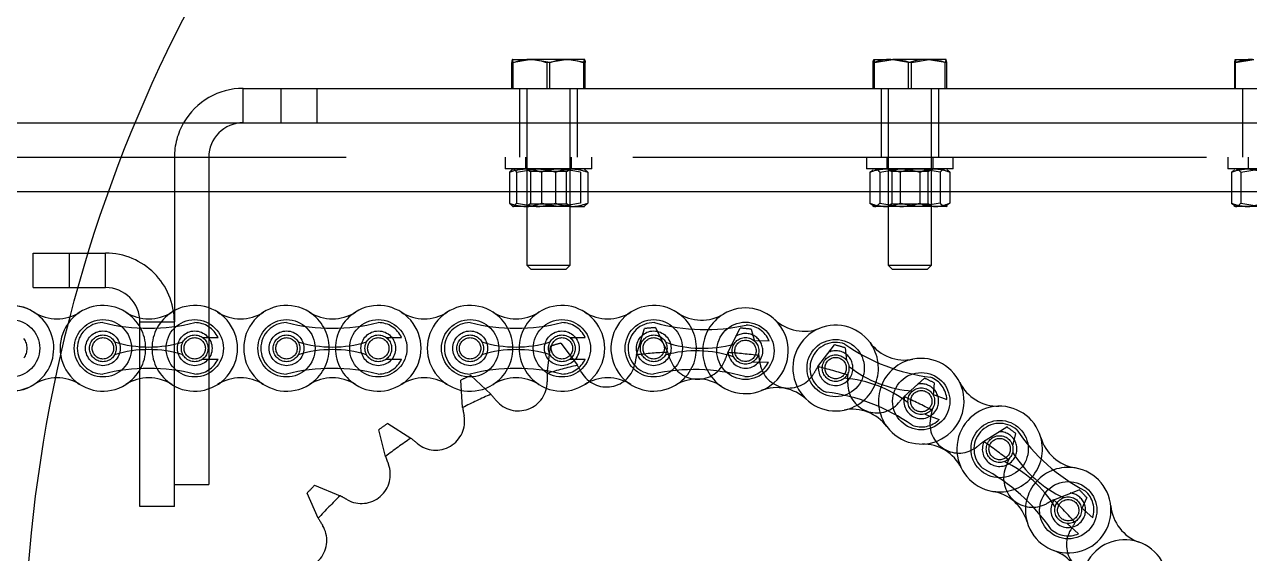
# Model space of a CAD drawing. Header units: metres. Extents: x 0 to 21025, y 0 to 14850.
# Drawn here: x 6289.8 to 6459.3, y 13227.2 to 13300.3 of the extents above; entities that cross this region are included whole.
import ezdxf

# ---------------------------------------------------------------- set-up
doc = ezdxf.new("R2010")
doc.units = ezdxf.units.M
doc.header["$LTSCALE"] = 25
doc.linetypes.add('HIDDEN2', pattern=[4.7625, 3.175, -1.5875])
doc.linetypes.add('PHANTOM', pattern=[63.5, 31.75, -6.35, 6.35, -6.35, 6.35, -6.35])
for name, color, linetype in [('SL4', 4, 'Continuous'), ('SRE', 2, 'PHANTOM'), ('ST1', 7, 'HIDDEN2')]:
    doc.layers.add(name, color=color, linetype=linetype)

msp = doc.modelspace()

# ---------------------------------------------------------------- linework, layer by layer
at = {"layer": 'SL4'}
for p, q in [((6357.185, 13294.997), (6359.636, 13295.444)), ((6357.277, 13295.444), (6357.274, 13295.442)), ((6357.279, 13295.444), (6359.636, 13295.444)), ((6364.633, 13295.444), (6359.636, 13295.444)), ((6362.087, 13294.997), (6364.633, 13295.444)), ((6367.274, 13295.444), (6364.633, 13295.444)), ((6367.277, 13295.444), (6367.274, 13295.444)), ((6367.279, 13295.442), (6367.277, 13295.444)), ((6407.28, 13295.444), (6409.932, 13295.444)), ((6407.382, 13294.997), (6409.932, 13295.444)), ((6414.929, 13295.444), (6409.932, 13295.444)), ((6412.481, 13294.997), (6414.929, 13295.444)), ((6417.274, 13295.444), (6414.929, 13295.444)), ((6417.28, 13295.442), (6417.277, 13295.444)), ((6457.277, 13295.444), (6457.276, 13295.443)), ((6457.278, 13295.444), (6459.868, 13295.444)), ((6457.338, 13294.997), (6459.868, 13295.444)), ((6357.185, 13291.444), (6357.185, 13294.997)), ((6362.087, 13291.444), (6362.087, 13294.997)), ((6367.179, 13291.444), (6367.179, 13294.997)), ((6367.369, 13291.444), (6367.369, 13294.997)), ((6407.177, 13291.444), (6407.177, 13294.997)), ((6407.382, 13291.444), (6407.382, 13294.997)), ((6412.481, 13291.444), (6412.481, 13294.997)), ((6417.376, 13291.444), (6417.376, 13294.997)), ((6457.217, 13291.444), (6457.217, 13294.997)), ((6457.338, 13291.444), (6457.338, 13294.997)), ((6320.039, 13286.681), (6320.039, 13291.444)), ((6320.039, 13291.444), (6325.277, 13291.444)), ((6325.277, 13286.681), (6325.277, 13291.444)), ((6325.277, 13291.444), (6330.277, 13291.444)), ((6330.277, 13286.681), (6330.277, 13291.444)), ((6330.277, 13291.444), (6485.517, 13291.444)), ((5540.514, 13286.681), (6485.517, 13286.681)), ((6330.277, 13286.681), (6485.517, 13286.681)), ((6490.514, 13277.156), (5540.514, 13277.156))]:
    msp.add_line(p, q, dxfattribs=at)
msp.add_arc((6320.039, 13281.919), 9.525, 90, 150, dxfattribs=at)
for points, knots in [([(6357.279, 13295.444), (6357.272, 13295.439), (6357.24, 13295.418), (6357.209, 13295.18), (6357.185, 13294.997)], [0, 0, 0, 0, 0.23184927, 1, 1, 1, 1]), ([(6359.636, 13295.444), (6359.694, 13295.443), (6360.522, 13295.437), (6361.333, 13295.209), (6362.087, 13294.997)], [0, 0, 0, 0, 0.0702006, 1, 1, 1, 1]), ([(6364.633, 13295.444), (6364.694, 13295.443), (6365.553, 13295.437), (6366.396, 13295.209), (6367.179, 13294.997)], [0, 0, 0, 0, 0.0702006, 1, 1, 1, 1]), ([(6367.179, 13294.997), (6367.203, 13295.18), (6367.234, 13295.418), (6367.267, 13295.439), (6367.274, 13295.444)], [0, 0, 0, 0, 0.7681507, 1, 1, 1, 1]), ([(6367.274, 13295.444), (6367.299, 13295.387), (6367.331, 13295.316), (6367.362, 13295.053), (6367.369, 13294.997)], [0, 0, 0, 0, 0.78899924, 1, 1, 1, 1]), ([(6407.177, 13294.997), (6407.184, 13295.053), (6407.218, 13295.316), (6407.252, 13295.387), (6407.28, 13295.444)], [0, 0, 0, 0, 0.2110008, 1, 1, 1, 1]), ([(6407.28, 13295.444), (6407.288, 13295.439), (6407.322, 13295.418), (6407.356, 13295.18), (6407.382, 13294.997)], [0, 0, 0, 0, 0.2318493, 1, 1, 1, 1]), ([(6409.932, 13295.444), (6409.992, 13295.443), (6410.853, 13295.437), (6411.697, 13295.209), (6412.481, 13294.997)], [0, 0, 0, 0, 0.0702006, 1, 1, 1, 1]), ([(6414.929, 13295.444), (6414.987, 13295.443), (6415.813, 13295.437), (6416.623, 13295.209), (6417.376, 13294.997)], [0, 0, 0, 0, 0.0702006, 1, 1, 1, 1]), ([(6417.376, 13294.997), (6417.35, 13295.18), (6417.316, 13295.418), (6417.282, 13295.439), (6417.274, 13295.444)], [0, 0, 0, 0, 0.7681507, 1, 1, 1, 1]), ([(6457.217, 13294.997), (6457.221, 13295.053), (6457.241, 13295.316), (6457.262, 13295.387), (6457.278, 13295.444)], [0, 0, 0, 0, 0.21100076, 1, 1, 1, 1]), ([(6457.278, 13295.444), (6457.283, 13295.439), (6457.303, 13295.418), (6457.323, 13295.18), (6457.338, 13294.997)], [0, 0, 0, 0, 0.2318493, 1, 1, 1, 1])]:
    msp.add_open_spline(points, degree=3, knots=knots, dxfattribs=at)
at = {"layer": 'SRE'}
msp.add_circle((6490.514, 13209.502), 200.805, dxfattribs=at)
at = {"layer": 'ST1'}
for p, q in [((6362.466, 13294.997), (6359.92, 13295.444)), ((6367.369, 13294.997), (6364.917, 13295.444)), ((6412.072, 13294.997), (6409.625, 13295.444)), ((6417.171, 13294.997), (6414.622, 13295.444)), ((6357.374, 13291.444), (6357.374, 13294.997)), ((6362.466, 13291.444), (6362.466, 13294.997)), ((6412.072, 13291.444), (6412.072, 13294.997)), ((6417.171, 13291.444), (6417.171, 13294.997)), ((6320.039, 13286.681), (6320.039, 13291.444)), ((6325.277, 13286.681), (6325.277, 13291.444)), ((6358.277, 13291.444), (6358.277, 13286.681)), ((6359.277, 13291.444), (6359.277, 13266.998)), ((6365.277, 13266.998), (6365.277, 13291.444)), ((6366.277, 13286.681), (6366.277, 13291.444)), ((6408.277, 13291.444), (6408.277, 13286.681)), ((6409.277, 13291.444), (6409.277, 13266.998)), ((6415.277, 13266.998), (6415.277, 13291.444)), ((6416.277, 13286.681), (6416.277, 13291.444)), ((6458.277, 13291.444), (6458.277, 13286.681)), ((6358.277, 13286.681), (6358.277, 13281.919)), ((6366.277, 13281.919), (6366.277, 13286.681)), ((6408.277, 13286.681), (6408.277, 13281.919)), ((6416.277, 13281.919), (6416.277, 13286.681)), ((6458.277, 13286.681), (6458.277, 13281.919)), ((5540.514, 13281.919), (6540.514, 13281.919)), ((6310.514, 13281.919), (6310.514, 13259.159)), ((6315.277, 13281.919), (6315.277, 13236.681)), ((6356.277, 13281.919), (6356.277, 13280.319)), ((6359.077, 13281.919), (6359.077, 13280.319)), ((6365.477, 13280.319), (6365.477, 13281.919)), ((6368.277, 13280.319), (6368.277, 13281.919)), ((6406.277, 13281.919), (6406.277, 13280.319)), ((6409.077, 13281.919), (6409.077, 13280.319)), ((6415.477, 13280.319), (6415.477, 13281.919)), ((6418.277, 13280.319), (6418.277, 13281.919)), ((6456.277, 13281.919), (6456.277, 13280.319)), ((6459.077, 13281.919), (6459.077, 13280.319)), ((6364.055, 13280.319), (6356.277, 13280.319)), ((6356.86, 13279.872), (6357.349, 13280.319)), ((6356.86, 13279.872), (6356.86, 13275.565)), ((6357.839, 13279.872), (6360.547, 13280.319)), ((6357.839, 13279.872), (6357.839, 13275.565)), ((6359.277, 13280.319), (6359.277, 13280.293)), ((6359.277, 13280.319), (6359.777, 13279.969)), ((6365.277, 13280.293), (6359.277, 13280.293)), ((6359.277, 13280.293), (6359.777, 13279.943)), ((6360.678, 13279.969), (6359.777, 13279.969)), ((6359.777, 13279.969), (6359.777, 13279.943)), ((6363.876, 13279.943), (6359.777, 13279.943)), ((6359.777, 13279.943), (6359.777, 13275.469)), ((6364.777, 13279.969), (6360.678, 13279.969)), ((6361.298, 13279.872), (6361.298, 13275.565)), ((6363.256, 13279.872), (6363.256, 13275.565)), ((6364.777, 13279.943), (6363.876, 13279.943)), ((6366.715, 13279.872), (6364.006, 13280.319)), ((6368.277, 13280.319), (6364.055, 13280.319)), ((6364.777, 13279.969), (6365.277, 13280.319)), ((6364.777, 13279.943), (6365.277, 13280.293)), ((6364.777, 13279.943), (6364.777, 13279.969)), ((6364.777, 13275.469), (6364.777, 13279.943)), ((6365.277, 13280.293), (6365.277, 13280.319)), ((6366.715, 13279.872), (6366.715, 13275.565)), ((6367.694, 13279.872), (6367.204, 13280.319)), ((6367.694, 13279.872), (6367.694, 13275.565)), ((6414.442, 13280.319), (6406.277, 13280.319)), ((6406.736, 13279.872), (6407.131, 13280.131)), ((6406.736, 13279.872), (6406.736, 13275.565)), ((6407.277, 13280.319), (6407.086, 13280.209)), ((6408.101, 13279.872), (6410.871, 13280.319)), ((6408.101, 13279.872), (6408.101, 13275.565)), ((6409.277, 13280.319), (6409.277, 13280.293)), ((6409.277, 13280.319), (6409.777, 13279.969)), ((6415.277, 13280.293), (6409.277, 13280.293)), ((6409.277, 13280.293), (6409.777, 13279.943)), ((6410.55, 13279.969), (6409.777, 13279.969)), ((6409.777, 13279.969), (6409.777, 13279.943)), ((6414.003, 13279.943), (6409.777, 13279.943)), ((6409.777, 13279.943), (6409.777, 13275.469)), ((6414.777, 13279.969), (6410.55, 13279.969)), ((6410.911, 13279.872), (6410.911, 13275.565)), ((6413.642, 13279.872), (6413.642, 13275.565)), ((6416.452, 13279.872), (6413.682, 13280.319)), ((6414.777, 13279.943), (6414.003, 13279.943)), ((6418.277, 13280.319), (6414.442, 13280.319)), ((6414.777, 13279.969), (6415.277, 13280.319)), ((6414.777, 13279.943), (6415.277, 13280.293)), ((6414.777, 13279.943), (6414.777, 13279.969)), ((6414.777, 13275.469), (6414.777, 13279.943)), ((6415.277, 13280.293), (6415.277, 13280.319)), ((6416.452, 13279.872), (6416.452, 13275.565)), ((6417.467, 13280.209), (6417.277, 13280.319)), ((6417.817, 13279.872), (6417.422, 13280.131)), ((6417.817, 13279.872), (6417.817, 13275.565)), ((6464.361, 13280.319), (6456.277, 13280.319)), ((6456.76, 13279.872), (6457.149, 13280.143)), ((6456.76, 13279.872), (6456.76, 13275.565)), ((6457.277, 13280.319), (6457.104, 13280.219)), ((6458.044, 13279.872), (6460.802, 13280.319)), ((6458.044, 13279.872), (6458.044, 13275.565)), ((6540.514, 13277.156), (5540.514, 13277.156)), ((6356.86, 13275.565), (6357.349, 13275.119)), ((6360.547, 13275.119), (6357.349, 13275.119)), ((6357.839, 13275.565), (6360.547, 13275.119)), ((6359.777, 13275.494), (6359.277, 13275.144)), ((6359.777, 13275.469), (6359.277, 13275.119)), ((6360.359, 13275.144), (6359.277, 13275.144)), ((6359.777, 13275.494), (6364.777, 13275.494)), ((6359.777, 13275.469), (6364.777, 13275.469)), ((6360.358, 13275.144), (6365.277, 13275.144)), ((6365.475, 13275.119), (6360.547, 13275.119)), ((6366.715, 13275.565), (6364.006, 13275.119)), ((6365.277, 13275.144), (6364.777, 13275.494)), ((6365.277, 13275.119), (6364.777, 13275.469)), ((6365.475, 13275.119), (6367.273, 13275.119)), ((6367.694, 13275.565), (6367.204, 13275.119)), ((6406.736, 13275.565), (6407.418, 13275.119)), ((6407.086, 13275.229), (6407.277, 13275.119)), ((6407.418, 13275.119), (6407.277, 13275.119)), ((6410.871, 13275.119), (6407.418, 13275.119)), ((6408.101, 13275.565), (6410.871, 13275.119)), ((6409.777, 13275.494), (6409.277, 13275.144)), ((6409.777, 13275.469), (6409.277, 13275.119)), ((6409.277, 13275.144), (6410.205, 13275.144)), ((6409.777, 13275.494), (6414.777, 13275.494)), ((6409.777, 13275.469), (6414.777, 13275.469)), ((6410.205, 13275.144), (6415.277, 13275.144)), ((6415.73, 13275.119), (6410.871, 13275.119)), ((6416.452, 13275.565), (6413.682, 13275.119)), ((6415.277, 13275.144), (6414.777, 13275.494)), ((6415.277, 13275.119), (6414.777, 13275.469)), ((6417.277, 13275.119), (6415.73, 13275.119)), ((6417.817, 13275.565), (6417.135, 13275.119)), ((6417.277, 13275.119), (6417.467, 13275.229)), ((6456.76, 13275.565), (6457.402, 13275.119)), ((6457.104, 13275.218), (6457.277, 13275.119)), ((6457.402, 13275.119), (6457.277, 13275.119)), ((6460.802, 13275.119), (6457.402, 13275.119)), ((6458.044, 13275.565), (6460.802, 13275.119)), ((6183.269, 13268.684), (6290.989, 13268.684)), ((6290.989, 13263.921), (6290.989, 13268.684)), ((6290.989, 13268.684), (6295.989, 13268.684)), ((6295.989, 13263.921), (6295.989, 13268.684)), ((6295.989, 13268.684), (6300.989, 13268.684)), ((6300.989, 13263.921), (6300.989, 13268.684)), ((6359.277, 13266.998), (6365.277, 13266.998)), ((6359.277, 13266.998), (6359.831, 13266.444)), ((6359.831, 13266.444), (6364.722, 13266.444)), ((6364.722, 13266.444), (6365.277, 13266.998)), ((6409.277, 13266.998), (6415.277, 13266.998)), ((6409.277, 13266.998), (6409.831, 13266.444)), ((6409.831, 13266.444), (6414.722, 13266.444)), ((6414.722, 13266.444), (6415.277, 13266.998)), ((6183.269, 13263.921), (6290.989, 13263.921)), ((6290.989, 13263.921), (6295.989, 13263.921)), ((6295.989, 13263.921), (6300.989, 13263.921)), ((6305.752, 13259.159), (6310.514, 13259.159)), ((6305.752, 13233.684), (6305.752, 13259.159)), ((6310.514, 13233.684), (6310.514, 13259.159)), ((6374.453, 13254.618), (6375.562, 13258.253)), ((6377.057, 13258.379), (6378.758, 13254.981)), ((6387.07, 13254.934), (6388.811, 13258.312)), ((6390.304, 13258.17), (6390.793, 13256.499)), ((6314.436, 13256.997), (6316.56, 13256.997)), ((6339.836, 13256.997), (6341.96, 13256.997)), ((6363.985, 13256.221), (6366.266, 13253.181)), ((6365.236, 13256.997), (6367.36, 13256.997)), ((6390.671, 13256.619), (6392.794, 13256.56)), ((6362.095, 13252.055), (6362.537, 13255.83)), ((6391.293, 13254.788), (6391.371, 13254.522)), ((6399.541, 13252.991), (6401.857, 13256.005)), ((6403.3, 13255.598), (6403.487, 13253.827)), ((6314.436, 13254.045), (6316.56, 13254.045)), ((6339.836, 13254.045), (6341.96, 13254.045)), ((6365.236, 13254.045), (6367.36, 13254.045)), ((6390.591, 13253.668), (6392.714, 13253.61)), ((6350.393, 13247.326), (6350.154, 13251.119)), ((6351.509, 13251.762), (6354.296, 13249.179)), ((6403.672, 13252.079), (6403.699, 13251.818)), ((6411.465, 13248.853), (6414.281, 13251.405)), ((6415.629, 13250.746), (6415.499, 13248.996)), ((6415.411, 13249.194), (6417.392, 13248.429)), ((6414.348, 13246.44), (6416.329, 13245.675)), ((6415.367, 13247.229), (6415.347, 13246.956)), ((6339.724, 13240.584), (6338.811, 13244.273)), ((6340.029, 13245.148), (6343.233, 13243.104)), ((6422.458, 13242.652), (6425.685, 13244.66)), ((6426.893, 13243.772), (6426.448, 13242.055)), ((6426.005, 13240.347), (6425.939, 13240.093)), ((6310.514, 13236.681), (6315.277, 13236.681)), ((6329.915, 13236.591), (6333.433, 13235.151)), ((6432.167, 13234.589), (6435.701, 13235.988)), ((6330.429, 13232.045), (6328.873, 13235.512)), ((6436.731, 13234.898), (6435.994, 13233.305)), ((6310.514, 13233.684), (6305.752, 13233.684)), ((6435.981, 13233.521), (6437.567, 13232.109)), ((6434.018, 13231.316), (6435.604, 13229.904)), ((6435.25, 13231.697), (6435.135, 13231.449))]:
    msp.add_line(p, q, dxfattribs=at)
for centre, radius in [((6287.929, 13255.521), 3.96), ((6300.629, 13255.521), 3.96), ((6313.329, 13255.521), 3.96), ((6326.029, 13255.521), 3.96), ((6338.729, 13255.521), 3.96), ((6351.429, 13255.521), 3.96), ((6364.129, 13255.521), 3.96), ((6376.829, 13255.521), 3.96), ((6300.629, 13255.521), 2.398), ((6313.329, 13255.521), 2.398), ((6326.029, 13255.521), 2.399), ((6338.729, 13255.521), 2.398), ((6351.429, 13255.521), 2.399), ((6364.129, 13255.521), 2.399), ((6376.829, 13255.521), 2.398), ((6389.524, 13255.173), 3.96), ((6300.629, 13255.521), 1.845), ((6300.629, 13255.521), 1.476), ((6313.329, 13255.521), 1.845), ((6313.329, 13255.521), 1.476), ((6326.029, 13255.521), 1.845), ((6326.029, 13255.521), 1.476), ((6338.729, 13255.521), 1.845), ((6338.729, 13255.521), 1.476), ((6351.429, 13255.521), 1.845), ((6351.429, 13255.521), 1.476), ((6364.129, 13255.521), 1.845), ((6364.129, 13255.521), 1.476), ((6376.829, 13255.521), 1.845), ((6376.829, 13255.521), 1.476), ((6389.524, 13255.173), 1.845), ((6389.524, 13255.173), 1.476), ((6401.998, 13252.789), 3.96), ((6401.998, 13252.789), 1.845), ((6401.998, 13252.789), 1.476), ((6413.846, 13248.215), 3.96), ((6413.846, 13248.215), 1.845), ((6413.846, 13248.215), 1.476), ((6424.687, 13241.6), 3.96), ((6424.687, 13241.6), 1.845), ((6424.687, 13241.6), 1.476), ((6434.173, 13233.155), 3.96), ((6434.173, 13233.155), 1.845), ((6434.173, 13233.155), 1.476)]:
    msp.add_circle(centre, radius, dxfattribs=at)
for centre, radius, start, end in [((6320.039, 13281.919), 9.525, 150, 180), ((6320.039, 13281.919), 4.763, 90, 180), ((6300.989, 13259.159), 9.525, 0, 90), ((6300.989, 13259.159), 4.762, 0, 90), ((6287.929, 13255.521), 5.92, 57.56669, 302.43331), ((6287.929, 13255.521), 5.905, 243.64084, 90), ((6300.629, 13255.521), 5.92, 57.56669, 302.43331), ((6313.329, 13255.521), 5.92, 237.56669, 122.43331), ((6326.029, 13255.521), 5.92, 57.56669, 302.43331), ((6338.729, 13255.521), 5.92, 237.56669, 122.43331), ((6351.429, 13255.521), 5.92, 57.56669, 302.43331), ((6364.129, 13255.521), 5.92, 237.56669, 122.43331), ((6376.829, 13255.521), 5.92, 55.9978, 300.86442), ((6294.279, 13265.514), 5.92, 237.56669, 302.43331), ((6306.979, 13265.514), 5.92, 237.56669, 302.43331), ((6300.629, 13255.521), 5.92, 302.43331, 57.56669), ((6313.329, 13255.521), 5.92, 122.43331, 237.56669), ((6319.679, 13265.514), 5.92, 237.56669, 302.43331), ((6332.379, 13265.514), 5.92, 237.56669, 302.43331), ((6326.029, 13255.521), 5.92, 302.43324, 57.56676), ((6338.729, 13255.521), 5.92, 122.43324, 237.56676), ((6345.079, 13265.514), 5.92, 237.56669, 302.43331), ((6357.779, 13265.514), 5.92, 237.56669, 302.43331), ((6351.429, 13255.521), 5.92, 302.43324, 57.56676), ((6364.129, 13255.521), 5.92, 122.43324, 237.56676), ((6370.479, 13265.514), 5.92, 237.56669, 302.43331), ((6376.829, 13255.521), 5.92, 300.86435, 55.99787), ((6383.45, 13265.337), 5.92, 235.9978, 300.86442), ((6389.524, 13255.173), 5.92, 120.86438, 235.99785), ((6389.524, 13255.173), 5.92, 235.9978, 120.86442), ((6397.638, 13263.797), 5.92, 226.7447, 291.61132), ((6300.629, 13255.521), 3.552, 90, 270), ((6306.979, 13284.618), 26.322, 256.04015, 283.95985), ((6313.329, 13255.521), 3.552, 24.55336, 90), ((6326.029, 13255.521), 3.552, 90, 270), ((6332.379, 13284.618), 26.322, 256.04015, 283.95985), ((6338.729, 13255.521), 3.552, 24.55336, 90), ((6351.429, 13255.521), 3.552, 90, 270), ((6357.779, 13284.618), 26.322, 256.04015, 283.95985), ((6364.129, 13255.521), 3.552, 24.55336, 90), ((6376.829, 13255.521), 3.552, 88.43111, 268.43111), ((6382.514, 13184.681), 73.9, 94.23506, 95.39805), ((6383.973, 13284.433), 26.322, 254.47126, 282.39096), ((6382.514, 13184.681), 73.9, 83.94934, 85.11233), ((6389.524, 13255.173), 3.552, 22.98447, 88.43111), ((6401.998, 13252.789), 5.92, 36.45907, 281.32569), ((6287.929, 13255.521), 2.225, 323.1301, 36.8699), ((6306.979, 13271.874), 16.175, 252.993, 287.007), ((6332.379, 13271.874), 16.175, 252.993, 287.007), ((6357.779, 13271.874), 16.175, 252.993, 287.007), ((6382.514, 13184.681), 73.9, 104.52077, 105.68376), ((6383.624, 13271.694), 16.175, 251.42411, 285.43811), ((6389.524, 13255.173), 2.399, 358.43111, 124.56322), ((6401.998, 13252.789), 3.552, 68.89238, 248.89238), ((6401.998, 13252.789), 5.92, 281.32564, 36.45911), ((6418.401, 13277.647), 26.322, 234.93253, 262.85223), ((6411.521, 13259.825), 5.92, 216.45907, 281.32569), ((6306.979, 13239.169), 16.175, 72.993, 107.007), ((6332.379, 13239.169), 16.175, 72.993, 107.007), ((6357.779, 13239.169), 16.175, 72.993, 107.007), ((6394.935, 13250.357), 20.92, 168.24862, 171.4259), ((6382.514, 13184.681), 70.4, 93.05818, 96.57492), ((6382.729, 13239.001), 16.175, 71.42411, 105.43811), ((6359.279, 13247.353), 20.92, 18.2072, 21.38448), ((6406.462, 13247.084), 20.92, 157.96291, 161.14019), ((6382.514, 13184.681), 70.4, 82.77247, 86.28921), ((6389.524, 13255.173), 2.399, 182.79238, 358.43111), ((6370.842, 13250.495), 20.92, 7.92149, 11.09877), ((6401.998, 13252.789), 2.398, 338.89238, 113.17364), ((6382.514, 13184.681), 73.9, 73.66363, 74.82662), ((6306.979, 13226.424), 26.322, 76.04015, 103.95985), ((6313.329, 13255.521), 3.552, 270, 335.44664), ((6332.379, 13226.424), 26.322, 76.04015, 103.95985), ((6338.729, 13255.521), 3.552, 270, 335.44664), ((6357.779, 13226.424), 26.322, 76.04015, 103.95985), ((6382.514, 13184.681), 70.4, 103.3439, 106.86063), ((6364.129, 13255.521), 3.552, 270, 335.44664), ((6348.461, 13242.197), 20.92, 28.49292, 31.6702), ((6370.311, 13254.179), 4, 210.02945, 349.88937), ((6382.916, 13255.241), 4, 199.74373, 339.60365), ((6389.524, 13255.173), 3.552, 268.43111, 333.87775), ((6395.508, 13254.035), 4, 189.45802, 329.31794), ((6417.22, 13241.805), 20.92, 147.67719, 150.85447), ((6382.514, 13184.681), 70.4, 72.48676, 76.00349), ((6401.998, 13252.789), 2.399, 170.86563, 338.89238), ((6413.811, 13265.757), 16.175, 231.88538, 265.89938), ((6413.846, 13248.215), 5.92, 101.32563, 216.45912), ((6413.846, 13248.215), 5.92, 216.45907, 101.32569), ((6294.279, 13245.528), 5.92, 57.56669, 122.43331), ((6306.979, 13245.528), 5.92, 57.56669, 122.43331), ((6319.679, 13245.528), 5.92, 57.56669, 122.43331), ((6332.379, 13245.528), 5.92, 57.56669, 122.43331), ((6345.079, 13245.528), 5.92, 57.56669, 122.43331), ((6382.514, 13184.681), 73.9, 114.80648, 115.96948), ((6357.779, 13245.528), 5.92, 57.56669, 122.43331), ((6383.008, 13251.52), 20.92, 178.53434, 181.71162), ((6370.479, 13245.528), 5.92, 57.56669, 122.43331), ((6382.38, 13226.262), 26.322, 74.47126, 102.39096), ((6382.903, 13245.358), 5.92, 55.9978, 120.86442), ((6402.034, 13235.247), 16.175, 51.88538, 85.89938), ((6382.781, 13251.521), 20.92, 357.63577, 0.81305), ((6382.514, 13184.681), 73.9, 63.37791, 64.54091), ((6413.846, 13248.215), 3.552, 3.44574, 68.89238), ((6358.098, 13250.883), 4, 220.31516, 0.17508), ((6393.885, 13244.166), 5.92, 46.7447, 111.61132), ((6397.444, 13223.358), 26.322, 54.93253, 82.85223), ((6407.683, 13250.6), 4, 179.17231, 319.03223), ((6413.846, 13248.215), 2.399, 338.89238, 103.97296), ((6424.472, 13253.438), 5.92, 206.17343, 271.04005), ((6382.514, 13184.681), 70.4, 113.62961, 117.14635), ((6338.739, 13235.192), 20.92, 38.77863, 41.95591), ((6426.862, 13234.69), 20.92, 137.39148, 140.56876), ((6413.846, 13248.215), 2.399, 162.39072, 338.89238), ((6382.514, 13184.681), 70.4, 62.20104, 65.71778), ((6346.669, 13245.459), 4, 230.60088, 10.4608), ((6371.066, 13250.534), 20.92, 188.82005, 191.99733), ((6404.324, 13241.18), 5.92, 36.45907, 101.32569), ((6394.712, 13250.399), 20.92, 347.35006, 350.52734), ((6424.687, 13241.6), 5.92, 15.8878, 260.75442), ((6382.514, 13184.681), 73.9, 125.0922, 126.25519), ((6413.846, 13248.215), 3.552, 248.89238, 314.33902), ((6419.049, 13245.047), 4, 168.88659, 308.74651), ((6424.687, 13241.6), 3.552, 48.32111, 228.32111), ((6382.514, 13184.681), 73.9, 53.0922, 54.25519), ((6448.778, 13259.109), 26.322, 214.36126, 242.28096), ((6382.514, 13184.681), 70.4, 123.91533, 127.43206), ((6330.423, 13226.564), 20.92, 49.06435, 52.24162), ((6435.079, 13225.968), 20.92, 127.10577, 130.28304), ((6424.687, 13241.6), 2.398, 150.30269, 318.32111), ((6382.514, 13184.681), 70.4, 51.91533, 55.43206), ((6424.687, 13241.6), 5.92, 260.75446, 15.88777), ((6424.687, 13241.6), 2.398, 318.32111, 92.59493), ((6436.075, 13244.841), 5.92, 195.8878, 260.75442), ((6414.061, 13236.377), 5.92, 26.17343, 91.04005), ((6440.304, 13249.591), 16.175, 211.31411, 245.32811), ((6336.393, 13238.082), 4, 240.88659, 20.74651), ((6359.491, 13247.431), 20.92, 199.10577, 202.28304), ((6418.556, 13225.164), 16.175, 31.31411, 65.32811), ((6406.25, 13247.165), 20.92, 337.06435, 340.24162), ((6410.082, 13215.646), 26.322, 34.36126, 62.28096), ((6429.241, 13237.553), 4, 158.60088, 298.4608), ((6434.173, 13233.155), 5.92, 80.75435, 195.88787), ((6434.173, 13233.155), 5.92, 195.8878, 80.75442), ((6382.514, 13184.681), 73.9, 135.37791, 136.54091), ((6422.785, 13229.914), 5.92, 15.8878, 80.75442), ((6382.514, 13184.681), 73.9, 42.80648, 43.96948), ((6434.173, 13233.155), 3.552, 342.87447, 48.32111), ((6382.514, 13184.681), 70.4, 134.20104, 137.71778), ((6323.782, 13216.59), 20.92, 59.35006, 62.52734), ((6441.606, 13215.919), 20.92, 116.82005, 119.99733), ((6434.173, 13233.155), 2.399, 141.8329, 318.32111), ((6382.514, 13184.681), 70.4, 41.62961, 45.14635), ((6434.173, 13233.155), 2.399, 318.32111, 83.39176), ((6445.956, 13234.311), 5.92, 185.60217, 250.46879), ((6327.599, 13228.989), 4, 251.17231, 31.03223), ((6348.657, 13242.312), 20.92, 209.39148, 212.56876), ((6417.026, 13241.923), 20.92, 326.77863, 329.95591), ((6434.173, 13233.155), 3.552, 228.32111, 293.76775), ((6437.93, 13228.36), 4, 148.31516, 288.17508), ((6441.998, 13223.152), 5.92, 355.31653, 240.18315), ((6430.214, 13221.996), 5.92, 5.60217, 70.46879)]:
    msp.add_arc(centre, radius, start, end, dxfattribs=at)
for points, knots in [([(6357.374, 13294.997), (6357.368, 13295.053), (6357.337, 13295.316), (6357.305, 13295.387), (6357.279, 13295.444)], [0, 0, 0, 0, 0.21100076, 1, 1, 1, 1]), ([(6359.92, 13295.444), (6359.86, 13295.443), (6359, 13295.437), (6358.158, 13295.209), (6357.374, 13294.997)], [0, 0, 0, 0, 0.0702006, 1, 1, 1, 1]), ([(6364.917, 13295.444), (6364.859, 13295.443), (6364.032, 13295.437), (6363.22, 13295.209), (6362.466, 13294.997)], [0, 0, 0, 0, 0.0702006, 1, 1, 1, 1]), ([(6409.625, 13295.444), (6409.567, 13295.443), (6408.74, 13295.437), (6407.93, 13295.209), (6407.177, 13294.997)], [0, 0, 0, 0, 0.0702006, 1, 1, 1, 1]), ([(6414.622, 13295.444), (6414.561, 13295.443), (6413.7, 13295.437), (6412.856, 13295.209), (6412.072, 13294.997)], [0, 0, 0, 0, 0.0702006, 1, 1, 1, 1]), ([(6417.274, 13295.444), (6417.246, 13295.387), (6417.212, 13295.316), (6417.178, 13295.053), (6417.171, 13294.997)], [0, 0, 0, 0, 0.7889992, 1, 1, 1, 1]), ([(6459.686, 13295.444), (6459.628, 13295.443), (6458.794, 13295.437), (6457.977, 13295.209), (6457.217, 13294.997)], [0, 0, 0, 0, 0.0702006, 1, 1, 1, 1]), ([(6356.86, 13279.872), (6357.046, 13279.94), (6357.769, 13280.201), (6358.521, 13280.269), (6359.079, 13280.319)], [0, 0, 0, 0, 0.2575513, 1, 1, 1, 1]), ([(6357.349, 13280.319), (6357.361, 13280.318), (6357.526, 13280.312), (6357.688, 13280.084), (6357.839, 13279.872)], [0, 0, 0, 0, 0.0702006, 1, 1, 1, 1]), ([(6359.079, 13280.319), (6359.28, 13280.312), (6360.031, 13280.287), (6360.763, 13280.048), (6361.298, 13279.872)], [0, 0, 0, 0, 0.2686336, 1, 1, 1, 1]), ([(6360.547, 13280.319), (6360.611, 13280.318), (6361.526, 13280.312), (6362.422, 13280.084), (6363.256, 13279.872)], [0, 0, 0, 0, 0.0702006, 1, 1, 1, 1]), ([(6364.006, 13280.319), (6363.942, 13280.318), (6363.027, 13280.312), (6362.131, 13280.084), (6361.298, 13279.872)], [0, 0, 0, 0, 0.0702006, 1, 1, 1, 1]), ([(6363.256, 13279.872), (6363.442, 13279.94), (6364.165, 13280.201), (6364.917, 13280.269), (6365.475, 13280.319)], [0, 0, 0, 0, 0.2575513, 1, 1, 1, 1]), ([(6365.475, 13280.319), (6365.677, 13280.312), (6366.428, 13280.287), (6367.159, 13280.048), (6367.694, 13279.872)], [0, 0, 0, 0, 0.2686336, 1, 1, 1, 1]), ([(6406.736, 13279.872), (6406.911, 13279.94), (6407.592, 13280.201), (6408.299, 13280.269), (6408.824, 13280.319)], [0, 0, 0, 0, 0.2575513, 1, 1, 1, 1]), ([(6407.418, 13280.319), (6407.435, 13280.318), (6407.665, 13280.312), (6407.891, 13280.084), (6408.101, 13279.872)], [0, 0, 0, 0, 0.0702006, 1, 1, 1, 1]), ([(6408.824, 13280.319), (6409.014, 13280.312), (6409.72, 13280.287), (6410.408, 13280.048), (6410.911, 13279.872)], [0, 0, 0, 0, 0.2686336, 1, 1, 1, 1]), ([(6410.871, 13280.319), (6410.937, 13280.318), (6411.873, 13280.312), (6412.789, 13280.084), (6413.642, 13279.872)], [0, 0, 0, 0, 0.07020058, 1, 1, 1, 1]), ([(6413.682, 13280.319), (6413.616, 13280.318), (6412.681, 13280.312), (6411.764, 13280.084), (6410.911, 13279.872)], [0, 0, 0, 0, 0.07020058, 1, 1, 1, 1]), ([(6413.642, 13279.872), (6413.817, 13279.94), (6414.498, 13280.201), (6415.205, 13280.269), (6415.73, 13280.319)], [0, 0, 0, 0, 0.2575513, 1, 1, 1, 1]), ([(6415.73, 13280.319), (6415.919, 13280.312), (6416.626, 13280.287), (6417.314, 13280.048), (6417.817, 13279.872)], [0, 0, 0, 0, 0.2686336, 1, 1, 1, 1]), ([(6417.135, 13280.319), (6417.119, 13280.318), (6416.888, 13280.312), (6416.662, 13280.084), (6416.452, 13279.872)], [0, 0, 0, 0, 0.0702006, 1, 1, 1, 1]), ([(6456.76, 13279.872), (6456.938, 13279.94), (6457.627, 13280.201), (6458.344, 13280.269), (6458.876, 13280.319)], [0, 0, 0, 0, 0.2575513, 1, 1, 1, 1]), ([(6457.402, 13280.319), (6457.417, 13280.318), (6457.634, 13280.312), (6457.846, 13280.084), (6458.044, 13279.872)], [0, 0, 0, 0, 0.0702006, 1, 1, 1, 1]), ([(6458.876, 13280.319), (6459.069, 13280.312), (6459.785, 13280.287), (6460.483, 13280.048), (6460.993, 13279.872)], [0, 0, 0, 0, 0.2686336, 1, 1, 1, 1]), ([(6356.86, 13275.565), (6357.046, 13275.498), (6357.769, 13275.236), (6358.521, 13275.169), (6359.079, 13275.119)], [0, 0, 0, 0, 0.2575513, 1, 1, 1, 1]), ([(6357.349, 13275.119), (6357.361, 13275.119), (6357.526, 13275.125), (6357.688, 13275.353), (6357.839, 13275.565)], [0, 0, 0, 0, 0.0702006, 1, 1, 1, 1]), ([(6359.079, 13275.119), (6359.28, 13275.125), (6360.031, 13275.15), (6360.763, 13275.39), (6361.298, 13275.565)], [0, 0, 0, 0, 0.2686336, 1, 1, 1, 1]), ([(6360.547, 13275.119), (6360.611, 13275.119), (6361.526, 13275.125), (6362.422, 13275.353), (6363.256, 13275.565)], [0, 0, 0, 0, 0.0702006, 1, 1, 1, 1]), ([(6364.006, 13275.119), (6363.942, 13275.119), (6363.027, 13275.125), (6362.131, 13275.353), (6361.298, 13275.565)], [0, 0, 0, 0, 0.0702006, 1, 1, 1, 1]), ([(6363.256, 13275.565), (6363.442, 13275.498), (6364.165, 13275.236), (6364.917, 13275.169), (6365.475, 13275.119)], [0, 0, 0, 0, 0.2575513, 1, 1, 1, 1]), ([(6365.475, 13275.119), (6365.677, 13275.125), (6366.428, 13275.15), (6367.159, 13275.39), (6367.694, 13275.565)], [0, 0, 0, 0, 0.2686336, 1, 1, 1, 1]), ([(6406.736, 13275.565), (6406.911, 13275.498), (6407.592, 13275.236), (6408.299, 13275.169), (6408.824, 13275.119)], [0, 0, 0, 0, 0.2575513, 1, 1, 1, 1]), ([(6407.418, 13275.119), (6407.435, 13275.119), (6407.665, 13275.125), (6407.891, 13275.353), (6408.101, 13275.565)], [0, 0, 0, 0, 0.0702006, 1, 1, 1, 1]), ([(6408.824, 13275.119), (6409.014, 13275.125), (6409.72, 13275.15), (6410.408, 13275.39), (6410.911, 13275.565)], [0, 0, 0, 0, 0.2686336, 1, 1, 1, 1]), ([(6410.871, 13275.119), (6410.937, 13275.119), (6411.873, 13275.125), (6412.789, 13275.353), (6413.642, 13275.565)], [0, 0, 0, 0, 0.07020058, 1, 1, 1, 1]), ([(6413.682, 13275.119), (6413.616, 13275.119), (6412.681, 13275.125), (6411.764, 13275.353), (6410.911, 13275.565)], [0, 0, 0, 0, 0.07020058, 1, 1, 1, 1]), ([(6413.642, 13275.565), (6413.817, 13275.498), (6414.498, 13275.236), (6415.205, 13275.169), (6415.73, 13275.119)], [0, 0, 0, 0, 0.2575513, 1, 1, 1, 1]), ([(6415.73, 13275.119), (6415.919, 13275.125), (6416.626, 13275.15), (6417.314, 13275.39), (6417.817, 13275.565)], [0, 0, 0, 0, 0.2686336, 1, 1, 1, 1]), ([(6417.135, 13275.119), (6417.119, 13275.119), (6416.888, 13275.125), (6416.662, 13275.353), (6416.452, 13275.565)], [0, 0, 0, 0, 0.0702006, 1, 1, 1, 1]), ([(6456.76, 13275.565), (6456.938, 13275.498), (6457.627, 13275.236), (6458.344, 13275.169), (6458.876, 13275.119)], [0, 0, 0, 0, 0.2575513, 1, 1, 1, 1]), ([(6457.402, 13275.119), (6457.417, 13275.119), (6457.634, 13275.125), (6457.846, 13275.353), (6458.044, 13275.565)], [0, 0, 0, 0, 0.0702006, 1, 1, 1, 1]), ([(6458.876, 13275.119), (6459.069, 13275.125), (6459.785, 13275.15), (6460.483, 13275.39), (6460.993, 13275.565)], [0, 0, 0, 0, 0.2686336, 1, 1, 1, 1])]:
    msp.add_open_spline(points, degree=3, knots=knots, dxfattribs=at)

doc.saveas('drawing.dxf')
